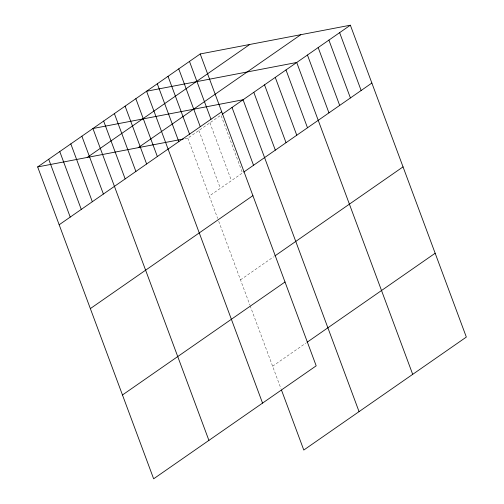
<?xml version="1.0" encoding="UTF-8"?>
<svg xmlns="http://www.w3.org/2000/svg" width="504" height="504" viewBox="0 0 504 504"><rect width="100%" height="100%" fill="white"/><g stroke="black" fill="none" stroke-linecap="round" stroke-linejoin="round"><path stroke-width="0.38" stroke-dasharray="2.52 1.89" d="M184.804 138.751L187.809 138.172L220.966 115.126L242.481 172.966L209.317 196.012M240.496 279.84L273.653 256.794M272.614 366.213L305.777 343.161M209.916 122.806L231.424 180.646M198.859 130.492L220.374 188.326M187.809 138.172L217.652 218.415M218.723 221.306L249.864 305.033M250.129 305.752L280.948 388.615"/><path stroke-width="0.76" d="M200.208 53.96L316.191 365.828L153.644 478.8L37.661 166.931L200.208 53.96L350.356 25.2L466.339 337.069L303.792 450.041L281.484 390.058M87.211 157.443L249.757 44.472M138.26 147.666L300.806 34.688M59.17 224.771L221.716 111.8M222.195 114.276L350.356 25.2M243.709 172.11L371.87 83.04M90.348 308.599L252.895 195.628M274.882 255.938L403.043 166.868M122.466 394.972L285.018 281.994M307.005 342.31L435.166 253.235M37.661 166.931L183.305 139.035M339.627 32.659L361.141 90.493M328.904 40.112L350.412 97.952M318.175 47.571L339.683 105.405M307.446 55.024L328.954 112.865M412.7 374.346L296.717 62.483L146.57 91.243L262.553 403.106M285.988 69.936L307.497 127.777M275.26 77.395L296.768 135.23M264.531 84.848L286.039 142.689M253.802 92.308L275.316 150.142M359.056 411.629L243.073 99.76L92.925 128.52L208.908 440.389M232.023 107.447L253.531 165.281M189.479 61.419L210.993 119.253M178.75 68.872L200.264 126.712M168.021 76.331L189.536 134.165M157.298 83.784L178.807 141.624M135.841 98.696L157.349 156.536M125.112 106.155L146.62 163.989M114.383 113.608L135.891 171.448M103.654 121.067L125.162 178.901M81.875 136.206L103.383 194.04M70.818 143.886L92.327 201.726M59.768 151.565L81.276 209.406M48.712 159.251L70.22 217.085"/></g></svg>
